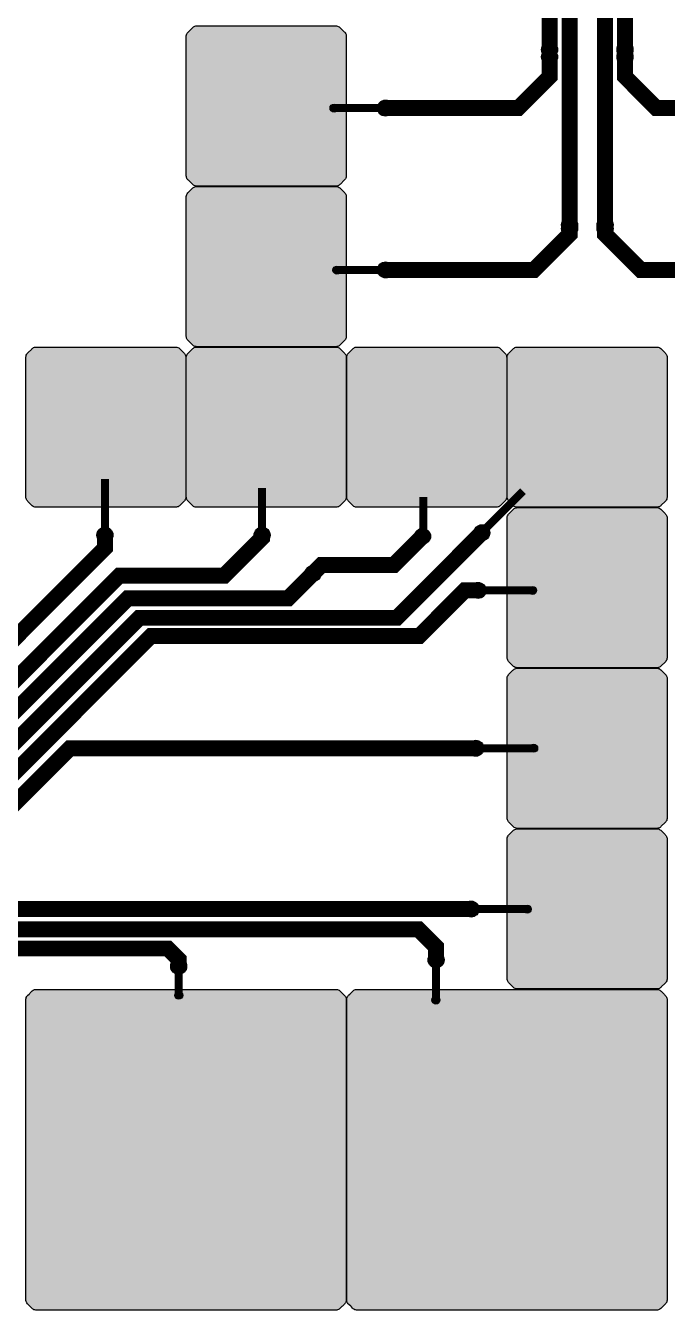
# Model space of a CAD drawing. Extents: x -57500 to 57500, y -57500 to 57500.
# Drawn here: x -7045 to 995, y -3015 to 13065 of the extents above; entities that cross this region are included whole.
import ezdxf

# ---------------------------------------------------------------- set-up
doc = ezdxf.new("R2010")
doc.units = 0
doc.header["$MEASUREMENT"] = 0
doc.layers.get('0').update_dxf_attribs({"color": 160, "true_color": 0x003fff})
doc.layers.add('Metal1', color=160, linetype='Continuous', true_color=0x003fff)

msp = doc.modelspace()

# ---------------------------------------------------------------- hatches: boundary and pattern name
for points in [[(-3053.689, 12989.716), (-3046.277, 12982.284), (-3039.725, 12974.065), (-3034.442, 12964.948), (-3030.575, 12955.098), (-3028.206, 12944.629), (-3027.479, 12933.934), (-3027.479, 11192.883), (-3027.562, 11181.075), (-3029.357, 11169.387), (-3033.062, 11158.096), (-3038.619, 11147.603), (-3045.801, 11138.215), (-3054.13, 11129.845), (-3100.264, 11083.711), (-3107.696, 11076.299), (-3115.915, 11069.747), (-3125.033, 11064.464), (-3134.883, 11060.597), (-3145.351, 11058.228), (-3156.047, 11057.501), (-4897.098, 11057.501), (-4908.905, 11057.584), (-4920.593, 11059.379), (-4931.884, 11063.084), (-4942.377, 11068.641), (-4951.766, 11075.823), (-4960.135, 11084.152), (-5006.269, 11130.286), (-5013.682, 11137.718), (-5020.233, 11145.937), (-5025.516, 11155.055), (-5029.384, 11164.905), (-5031.752, 11175.373), (-5032.479, 11186.069), (-5032.479, 12927.119), (-5032.397, 12938.927), (-5030.602, 12950.615), (-5026.896, 12961.906), (-5021.339, 12972.399), (-5014.157, 12981.787), (-5005.828, 12990.157), (-4959.694, 13036.291), (-4952.262, 13043.704), (-4944.043, 13050.255), (-4934.926, 13055.538), (-4925.076, 13059.406), (-4914.607, 13061.774), (-4903.912, 13062.501), (-3162.861, 13062.501), (-3151.053, 13062.419), (-3139.365, 13060.624), (-3128.074, 13056.918), (-3117.581, 13051.361), (-3108.193, 13044.179), (-3099.823, 13035.85)], [(-3053.689, 10979.716), (-3046.277, 10972.284), (-3039.725, 10964.065), (-3034.442, 10954.948), (-3030.575, 10945.098), (-3028.206, 10934.629), (-3027.479, 10923.934), (-3027.479, 9182.883), (-3027.562, 9171.075), (-3029.357, 9159.387), (-3033.062, 9148.096), (-3038.619, 9137.603), (-3045.801, 9128.215), (-3054.13, 9119.845), (-3100.264, 9073.711), (-3107.696, 9066.299), (-3115.915, 9059.747), (-3125.033, 9054.464), (-3134.883, 9050.597), (-3145.351, 9048.228), (-3156.047, 9047.501), (-4897.098, 9047.501), (-4908.905, 9047.584), (-4920.593, 9049.379), (-4931.884, 9053.084), (-4942.377, 9058.641), (-4951.766, 9065.823), (-4960.135, 9074.152), (-5006.269, 9120.286), (-5013.682, 9127.718), (-5020.233, 9135.937), (-5025.516, 9145.055), (-5029.384, 9154.905), (-5031.752, 9165.373), (-5032.479, 9176.069), (-5032.479, 10917.119), (-5032.397, 10928.927), (-5030.602, 10940.615), (-5026.896, 10951.906), (-5021.339, 10962.399), (-5014.157, 10971.787), (-5005.828, 10980.157), (-4959.694, 11026.291), (-4952.262, 11033.704), (-4944.043, 11040.255), (-4934.926, 11045.538), (-4925.076, 11049.406), (-4914.607, 11051.774), (-4903.912, 11052.501), (-3162.861, 11052.501), (-3151.053, 11052.419), (-3139.365, 11050.624), (-3128.074, 11046.918), (-3117.581, 11041.361), (-3108.193, 11034.179), (-3099.823, 11025.85)], [(-5063.689, 8969.716), (-5056.277, 8962.284), (-5049.725, 8954.065), (-5044.442, 8944.948), (-5040.575, 8935.098), (-5038.206, 8924.629), (-5037.479, 8913.934), (-5037.479, 7172.883), (-5037.562, 7161.075), (-5039.357, 7149.387), (-5043.062, 7138.096), (-5048.619, 7127.603), (-5055.801, 7118.215), (-5064.13, 7109.845), (-5110.264, 7063.711), (-5117.696, 7056.299), (-5125.915, 7049.747), (-5135.033, 7044.464), (-5144.883, 7040.597), (-5155.351, 7038.228), (-5166.047, 7037.501), (-6907.098, 7037.501), (-6918.905, 7037.584), (-6930.593, 7039.379), (-6941.884, 7043.084), (-6952.377, 7048.641), (-6961.766, 7055.823), (-6970.135, 7064.152), (-7016.269, 7110.286), (-7023.682, 7117.718), (-7030.233, 7125.937), (-7035.516, 7135.055), (-7039.384, 7144.905), (-7041.752, 7155.373), (-7042.479, 7166.069), (-7042.479, 8907.119), (-7042.397, 8918.927), (-7040.602, 8930.615), (-7036.896, 8941.906), (-7031.339, 8952.399), (-7024.157, 8961.787), (-7015.828, 8970.157), (-6969.694, 9016.291), (-6962.262, 9023.704), (-6954.043, 9030.255), (-6944.926, 9035.538), (-6935.076, 9039.406), (-6924.607, 9041.774), (-6913.912, 9042.501), (-5172.861, 9042.501), (-5161.053, 9042.419), (-5149.365, 9040.624), (-5138.074, 9036.918), (-5127.581, 9031.361), (-5118.193, 9024.179), (-5109.823, 9015.85)], [(-3053.689, 8969.716), (-3046.277, 8962.284), (-3039.725, 8954.065), (-3034.442, 8944.948), (-3030.575, 8935.098), (-3028.206, 8924.629), (-3027.479, 8913.934), (-3027.479, 7172.883), (-3027.562, 7161.075), (-3029.357, 7149.387), (-3033.062, 7138.096), (-3038.619, 7127.603), (-3045.801, 7118.215), (-3054.13, 7109.845), (-3100.264, 7063.711), (-3107.696, 7056.299), (-3115.915, 7049.747), (-3125.033, 7044.464), (-3134.883, 7040.597), (-3145.351, 7038.228), (-3156.047, 7037.501), (-4897.098, 7037.501), (-4908.905, 7037.584), (-4920.593, 7039.379), (-4931.884, 7043.084), (-4942.377, 7048.641), (-4951.766, 7055.823), (-4960.135, 7064.152), (-5006.269, 7110.286), (-5013.682, 7117.718), (-5020.233, 7125.937), (-5025.516, 7135.055), (-5029.384, 7144.905), (-5031.752, 7155.373), (-5032.479, 7166.069), (-5032.479, 8907.119), (-5032.397, 8918.927), (-5030.602, 8930.615), (-5026.896, 8941.906), (-5021.339, 8952.399), (-5014.157, 8961.787), (-5005.828, 8970.157), (-4959.694, 9016.291), (-4952.262, 9023.704), (-4944.043, 9030.255), (-4934.926, 9035.538), (-4925.076, 9039.406), (-4914.607, 9041.774), (-4903.912, 9042.501), (-3162.861, 9042.501), (-3151.053, 9042.419), (-3139.365, 9040.624), (-3128.074, 9036.918), (-3117.581, 9031.361), (-3108.193, 9024.179), (-3099.823, 9015.85)], [(-1043.689, 8969.716), (-1036.277, 8962.284), (-1029.725, 8954.065), (-1024.442, 8944.948), (-1020.575, 8935.098), (-1018.206, 8924.629), (-1017.479, 8913.934), (-1017.479, 7172.883), (-1017.562, 7161.075), (-1019.357, 7149.387), (-1023.062, 7138.096), (-1028.619, 7127.603), (-1035.801, 7118.215), (-1044.13, 7109.845), (-1090.264, 7063.711), (-1097.696, 7056.299), (-1105.915, 7049.747), (-1115.033, 7044.464), (-1124.883, 7040.597), (-1135.351, 7038.228), (-1146.047, 7037.501), (-2887.098, 7037.501), (-2898.905, 7037.584), (-2910.593, 7039.379), (-2921.884, 7043.084), (-2932.377, 7048.641), (-2941.766, 7055.823), (-2950.135, 7064.152), (-2996.269, 7110.286), (-3003.682, 7117.718), (-3010.233, 7125.937), (-3015.516, 7135.055), (-3019.384, 7144.905), (-3021.752, 7155.373), (-3022.479, 7166.069), (-3022.479, 8907.119), (-3022.397, 8918.927), (-3020.602, 8930.615), (-3016.896, 8941.906), (-3011.339, 8952.399), (-3004.157, 8961.787), (-2995.828, 8970.157), (-2949.694, 9016.291), (-2942.262, 9023.704), (-2934.043, 9030.255), (-2924.926, 9035.538), (-2915.076, 9039.406), (-2904.607, 9041.774), (-2893.912, 9042.501), (-1152.861, 9042.501), (-1141.053, 9042.419), (-1129.365, 9040.624), (-1118.074, 9036.918), (-1107.581, 9031.361), (-1098.193, 9024.179), (-1089.823, 9015.85)], [(966.311, 8969.716), (973.723, 8962.284), (980.275, 8954.065), (985.558, 8944.948), (989.425, 8935.098), (991.794, 8924.629), (992.521, 8913.934), (992.521, 7172.883), (992.438, 7161.075), (990.643, 7149.387), (986.938, 7138.096), (981.381, 7127.603), (974.199, 7118.215), (965.87, 7109.845), (919.736, 7063.711), (912.304, 7056.299), (904.085, 7049.747), (894.967, 7044.464), (885.117, 7040.597), (874.649, 7038.228), (863.953, 7037.501), (-877.098, 7037.501), (-888.905, 7037.584), (-900.593, 7039.379), (-911.884, 7043.084), (-922.377, 7048.641), (-931.766, 7055.823), (-940.135, 7064.152), (-986.269, 7110.286), (-993.682, 7117.718), (-1000.233, 7125.937), (-1005.516, 7135.055), (-1009.384, 7144.905), (-1011.752, 7155.373), (-1012.479, 7166.069), (-1012.479, 8907.119), (-1012.397, 8918.927), (-1010.602, 8930.615), (-1006.896, 8941.906), (-1001.339, 8952.399), (-994.157, 8961.787), (-985.828, 8970.157), (-939.694, 9016.291), (-932.262, 9023.704), (-924.043, 9030.255), (-914.926, 9035.538), (-905.076, 9039.406), (-894.607, 9041.774), (-883.912, 9042.501), (857.139, 9042.501), (868.947, 9042.419), (880.635, 9040.624), (891.926, 9036.918), (902.419, 9031.361), (911.807, 9024.179), (920.177, 9015.85)], [(966.311, 6959.716), (973.723, 6952.284), (980.275, 6944.065), (985.558, 6934.948), (989.425, 6925.098), (991.794, 6914.629), (992.521, 6903.934), (992.521, 5162.883), (992.438, 5151.075), (990.643, 5139.387), (986.938, 5128.096), (981.381, 5117.603), (974.199, 5108.215), (965.87, 5099.845), (919.736, 5053.711), (912.304, 5046.299), (904.085, 5039.747), (894.967, 5034.464), (885.117, 5030.597), (874.649, 5028.228), (863.953, 5027.501), (-877.098, 5027.501), (-888.905, 5027.584), (-900.593, 5029.379), (-911.884, 5033.084), (-922.377, 5038.641), (-931.766, 5045.823), (-940.135, 5054.152), (-986.269, 5100.286), (-993.682, 5107.718), (-1000.233, 5115.937), (-1005.516, 5125.055), (-1009.384, 5134.905), (-1011.752, 5145.373), (-1012.479, 5156.069), (-1012.479, 6897.119), (-1012.397, 6908.927), (-1010.602, 6920.615), (-1006.896, 6931.906), (-1001.339, 6942.399), (-994.157, 6951.787), (-985.828, 6960.157), (-939.694, 7006.291), (-932.262, 7013.704), (-924.043, 7020.255), (-914.926, 7025.538), (-905.076, 7029.406), (-894.607, 7031.774), (-883.912, 7032.501), (857.139, 7032.501), (868.947, 7032.419), (880.635, 7030.624), (891.926, 7026.918), (902.419, 7021.361), (911.807, 7014.179), (920.177, 7005.85)], [(966.311, 4949.716), (973.723, 4942.284), (980.275, 4934.065), (985.558, 4924.948), (989.425, 4915.098), (991.794, 4904.629), (992.521, 4893.934), (992.521, 3152.883), (992.438, 3141.075), (990.643, 3129.387), (986.938, 3118.096), (981.381, 3107.603), (974.199, 3098.215), (965.87, 3089.845), (919.736, 3043.711), (912.304, 3036.299), (904.085, 3029.747), (894.967, 3024.464), (885.117, 3020.597), (874.649, 3018.228), (863.953, 3017.501), (-877.098, 3017.501), (-888.905, 3017.584), (-900.593, 3019.379), (-911.884, 3023.084), (-922.377, 3028.641), (-931.766, 3035.823), (-940.135, 3044.152), (-986.269, 3090.286), (-993.682, 3097.718), (-1000.233, 3105.937), (-1005.516, 3115.055), (-1009.384, 3124.905), (-1011.752, 3135.373), (-1012.479, 3146.069), (-1012.479, 4887.119), (-1012.397, 4898.927), (-1010.602, 4910.615), (-1006.896, 4921.906), (-1001.339, 4932.399), (-994.157, 4941.787), (-985.828, 4950.157), (-939.694, 4996.291), (-932.262, 5003.704), (-924.043, 5010.255), (-914.926, 5015.538), (-905.076, 5019.406), (-894.607, 5021.774), (-883.912, 5022.501), (857.139, 5022.501), (868.947, 5022.419), (880.635, 5020.624), (891.926, 5016.918), (902.419, 5011.361), (911.807, 5004.179), (920.177, 4995.85)], [(966.311, 2939.716), (973.723, 2932.284), (980.275, 2924.065), (985.558, 2914.948), (989.425, 2905.098), (991.794, 2894.629), (992.521, 2883.934), (992.521, 1142.883), (992.438, 1131.075), (990.643, 1119.387), (986.938, 1108.096), (981.381, 1097.603), (974.199, 1088.215), (965.87, 1079.845), (919.736, 1033.711), (912.304, 1026.299), (904.085, 1019.747), (894.967, 1014.464), (885.117, 1010.597), (874.649, 1008.228), (863.953, 1007.501), (-877.098, 1007.501), (-888.905, 1007.584), (-900.593, 1009.379), (-911.884, 1013.084), (-922.377, 1018.641), (-931.766, 1025.823), (-940.135, 1034.152), (-986.269, 1080.286), (-993.682, 1087.718), (-1000.233, 1095.937), (-1005.516, 1105.055), (-1009.384, 1114.905), (-1011.752, 1125.373), (-1012.479, 1136.069), (-1012.479, 2877.119), (-1012.397, 2888.927), (-1010.602, 2900.615), (-1006.896, 2911.906), (-1001.339, 2922.399), (-994.157, 2931.787), (-985.828, 2940.157), (-939.694, 2986.291), (-932.262, 2993.704), (-924.043, 3000.255), (-914.926, 3005.538), (-905.076, 3009.406), (-894.607, 3011.774), (-883.912, 3012.501), (857.139, 3012.501), (868.947, 3012.419), (880.635, 3010.624), (891.926, 3006.918), (902.419, 3001.361), (911.807, 2994.179), (920.177, 2985.85)], [(-3027.519, -2877.441), (-3027.602, -2888.964), (-3029.334, -2900.373), (-3032.884, -2911.411), (-3037.858, -2921.15), (-3044.207, -2929.989), (-3051.774, -2937.786), (-3075.286, -2961.298), (-3083.434, -2969.445), (-3091.581, -2977.593), (-3099.729, -2985.741), (-3107.889, -2993.876), (-3116.984, -3000.971), (-3126.54, -3006.25), (-3136.83, -3009.988), (-3147.506, -3012.098), (-3158.367, -3012.526), (-6907.435, -3012.526), (-6918.957, -3012.443), (-6930.367, -3010.711), (-6941.405, -3007.161), (-6951.143, -3002.187), (-6959.982, -2995.838), (-6967.779, -2988.27), (-6983.143, -2972.906), (-6991.291, -2964.759), (-7015.734, -2940.316), (-7023.869, -2932.156), (-7030.964, -2923.061), (-7036.244, -2913.504), (-7039.981, -2903.215), (-7042.091, -2892.539), (-7042.519, -2881.677), (-7042.519, 867.39), (-7042.436, 878.913), (-7040.704, 890.322), (-7037.154, 901.36), (-7032.18, 911.098), (-7025.831, 919.937), (-7018.264, 927.735), (-7002.9, 943.099), (-6994.752, 951.246), (-6986.604, 959.394), (-6978.457, 967.542), (-6970.309, 975.689), (-6962.149, 983.824), (-6953.054, 990.919), (-6943.498, 996.199), (-6933.208, 999.936), (-6922.532, 1002.046), (-6911.671, 1002.474), (-3162.603, 1002.474), (-3151.08, 1002.391), (-3139.671, 1000.659), (-3128.633, 997.109), (-3118.895, 992.135), (-3110.056, 985.786), (-3102.258, 978.219), (-3086.894, 962.855), (-3078.747, 954.707), (-3070.599, 946.56), (-3062.452, 938.412), (-3054.304, 930.264), (-3046.169, 922.104), (-3039.074, 913.01), (-3033.794, 903.453), (-3030.057, 893.163), (-3027.947, 882.487), (-3027.519, 871.626)], [(992.481, -2877.441), (992.398, -2888.964), (990.666, -2900.373), (987.116, -2911.411), (982.142, -2921.15), (975.793, -2929.989), (968.226, -2937.786), (944.714, -2961.298), (936.566, -2969.445), (928.419, -2977.593), (920.271, -2985.741), (912.111, -2993.876), (903.016, -3000.971), (893.46, -3006.25), (883.17, -3009.988), (872.494, -3012.098), (861.633, -3012.526), (-2887.435, -3012.526), (-2898.957, -3012.443), (-2910.367, -3010.711), (-2921.405, -3007.161), (-2931.143, -3002.187), (-2939.982, -2995.838), (-2947.779, -2988.27), (-2963.143, -2972.906), (-2971.291, -2964.759), (-2995.734, -2940.316), (-3003.869, -2932.156), (-3010.964, -2923.061), (-3016.244, -2913.504), (-3019.981, -2903.215), (-3022.091, -2892.539), (-3022.519, -2881.677), (-3022.519, 867.39), (-3022.436, 878.913), (-3020.704, 890.322), (-3017.154, 901.36), (-3012.18, 911.098), (-3005.831, 919.937), (-2998.264, 927.735), (-2982.9, 943.099), (-2974.752, 951.246), (-2966.604, 959.394), (-2958.457, 967.542), (-2950.309, 975.689), (-2942.149, 983.824), (-2933.054, 990.919), (-2923.498, 996.199), (-2913.208, 999.936), (-2902.532, 1002.046), (-2891.671, 1002.474), (857.397, 1002.474), (868.92, 1002.391), (880.329, 1000.659), (891.367, 997.109), (901.105, 992.135), (909.944, 985.786), (917.742, 978.219), (933.106, 962.855), (941.253, 954.707), (949.401, 946.56), (957.548, 938.412), (965.696, 930.264), (973.831, 922.104), (980.926, 913.01), (986.206, 903.453), (989.943, 893.163), (992.053, 882.487), (992.481, 871.626)]]:
    msp.add_hatch(color=5).paths.add_polyline_path(points, flags=0)
h = msp.add_hatch(color=5)
edge = h.paths.add_edge_path(flags=0)
edge.add_arc((-480.25, 12765.4), 100, 0, 360)
h = msp.add_hatch(color=5)
edge = h.paths.add_edge_path(flags=0)
edge.add_arc((464.65, 12765.85), 100, 0, 360)
h = msp.add_hatch(color=5)
edge = h.paths.add_edge_path(flags=0)
edge.add_arc((-480.35, 12675.3), 100, 0, 360)
h = msp.add_hatch(color=5)
edge = h.paths.add_edge_path(flags=0)
edge.add_arc((464.75, 12675.75), 100, 0, 360)
h = msp.add_hatch(color=5)
edge = h.paths.add_edge_path(flags=0)
edge.add_arc((-3181.55, 12033.85), 50, 0, 360)
h = msp.add_hatch(color=5)
edge = h.paths.add_edge_path(flags=0)
edge.add_arc((-2593.35, 12033.85), 50, 0, 360)
h = msp.add_hatch(color=5)
edge = h.paths.add_edge_path(flags=0)
edge.add_arc((-2537.55, 12034.2), 100, 0, 360)
h = msp.add_hatch(color=5)
edge = h.paths.add_edge_path(flags=0)
edge.add_arc((-230.25, 10572.15), 100, 0, 360)
h = msp.add_hatch(color=5)
edge = h.paths.add_edge_path(flags=0)
edge.add_arc((-230.15, 10524.45), 100, 0, 360)
h = msp.add_hatch(color=5)
edge = h.paths.add_edge_path(flags=0)
edge.add_arc((214.55, 10524.9), 100, 0, 360)
h = msp.add_hatch(color=5)
edge = h.paths.add_edge_path(flags=0)
edge.add_arc((214.65, 10572.6), 100, 0, 360)
h = msp.add_hatch(color=5)
edge = h.paths.add_edge_path(flags=0)
edge.add_arc((-3144.45, 10005.7), 50, 0, 360)
h = msp.add_hatch(color=5)
edge = h.paths.add_edge_path(flags=0)
edge.add_arc((-2609.25, 10005.7), 50, 0, 360)
h = msp.add_hatch(color=5)
edge = h.paths.add_edge_path(flags=0)
edge.add_arc((-2534.9, 10007.85), 100, 0, 360)
h = msp.add_hatch(color=5)
edge = h.paths.add_edge_path(flags=0)
edge.add_arc((-6052, 6689.05), 100, 0, 360)
h = msp.add_hatch(color=5)
edge = h.paths.add_edge_path(flags=0)
edge.add_arc((-4082.7, 6687.65), 100, 0, 360)
h = msp.add_hatch(color=5)
edge = h.paths.add_edge_path(flags=0)
edge.add_arc((-2072.45, 6673.55), 100, 0, 360)
h = msp.add_hatch(color=5)
edge = h.paths.add_edge_path(flags=0)
edge.add_arc((-1329.7, 6717.55), 100, 0, 360)
h = msp.add_hatch(color=5)
edge = h.paths.add_edge_path(flags=0)
edge.add_arc((-3445.35, 6207.1), 100, 0, 360)
h = msp.add_hatch(color=5)
edge = h.paths.add_edge_path(flags=0)
edge.add_arc((-3442.85, 6209.15), 100, 0, 360)
h = msp.add_hatch(color=5)
edge = h.paths.add_edge_path(flags=0)
edge.add_arc((-1376.75, 5996.6), 100, 0, 360)
h = msp.add_hatch(color=5)
edge = h.paths.add_edge_path(flags=0)
edge.add_arc((-1395.3, 5996.65), 50, 0, 360)
h = msp.add_hatch(color=5)
edge = h.paths.add_edge_path(flags=0)
edge.add_arc((-693.75, 5996.65), 50, 0, 360)
h = msp.add_hatch(color=5)
edge = h.paths.add_edge_path(flags=0)
edge.add_arc((-1404.45, 4020.1), 100, 0, 360)
h = msp.add_hatch(color=5)
edge = h.paths.add_edge_path(flags=0)
edge.add_arc((-1405.9, 4020.05), 50, 0, 360)
h = msp.add_hatch(color=5)
edge = h.paths.add_edge_path(flags=0)
edge.add_arc((-679.9, 4020.05), 50, 0, 360)
h = msp.add_hatch(color=5)
edge = h.paths.add_edge_path(flags=0)
edge.add_arc((-1462.65, 2007.95), 100, 0, 360)
h = msp.add_hatch(color=5)
edge = h.paths.add_edge_path(flags=0)
edge.add_arc((-1475.6, 2007), 50, 0, 360)
h = msp.add_hatch(color=5)
edge = h.paths.add_edge_path(flags=0)
edge.add_arc((-760, 2007), 50, 0, 360)
h = msp.add_hatch(color=5)
edge = h.paths.add_edge_path(flags=0)
edge.add_arc((-1902.55, 1371.3), 100, 0, 360)
h = msp.add_hatch(color=5)
edge = h.paths.add_edge_path(flags=0)
edge.add_arc((-1904.05, 1398.6), 50, 0, 360)
h = msp.add_hatch(color=5)
edge = h.paths.add_edge_path(flags=0)
edge.add_arc((-5128, 1290.4), 100, 0, 360)
h = msp.add_hatch(color=5)
edge = h.paths.add_edge_path(flags=0)
edge.add_arc((-5126.75, 1346.9), 50, 0, 360)
h = msp.add_hatch(color=5)
edge = h.paths.add_edge_path(flags=0)
edge.add_arc((-5126.75, 928.15), 50, 0, 360)
h = msp.add_hatch(color=5)
edge = h.paths.add_edge_path(flags=0)
edge.add_arc((-1904.05, 868.5), 50, 0, 360)

# ---------------------------------------------------------------- linework, layer by layer
at = {"layer": 'Metal1'}
for points, const_width in [([(-480.25, 33522.95), (-480.25, 12765.4)], 200), ([(-230.25, 33522.95), (-230.25, 10572.15)], 200), ([(214.65, 33523.4), (214.65, 10572.6)], 200), ([(464.65, 33523.4), (464.65, 12765.85)], 200), ([(-2537.55, 12034.2), (-872.45, 12034.2), (-480.35, 12426.3), (-480.35, 12675.3)], 200), ([(2521.95, 12034.65), (856.85, 12034.65), (464.75, 12426.75), (464.75, 12675.75)], 200), ([(-3181.55, 12033.85), (-2593.35, 12033.85)], 100), ([(-2534.9, 10007.85), (-677.45, 10007.85), (-230.15, 10455.15), (-230.15, 10524.45)], 200), ([(2519.3, 10008.3), (661.85, 10008.3), (214.55, 10455.6), (214.55, 10524.9)], 200), ([(-3144.45, 10005.7), (-2609.25, 10005.7)], 100), ([(-6051.35, 7389.7), (-6051.35, 6684.3)], 100), ([(-4084.1, 7278.4), (-4084.1, 6694.9)], 100), ([(-1389.705, 6661.495), (-812.695, 7238.505)], 100), ([(-2061.6, 7167.75), (-2061.6, 6687.8)], 100), ([(-29908.6, -1301.2), (-28441.2, 166.2), (-23852.25, 166.2), (-21263.7, 2754.75), (-8519.65, 2754.75), (-5621.1, 5653.3), (-2393.95, 5653.3), (-1329.7, 6717.55)], 200), ([(-29700.7, 1678.4), (-29700.7, 2218.8), (-29234.4, 2685.1), (-23850.8, 2685.1), (-23013.55, 3522.35), (-9056.45, 3522.35), (-6052, 6526.8), (-6052, 6689.05)], 200), ([(-27196.25, 1600.9), (-27196.25, 1982.4), (-26745.85, 2432.8), (-23714.9, 2432.8), (-22867.1, 3280.6), (-8772.2, 3280.6), (-5873.7, 6179.1), (-4558.25, 6179.1), (-4082.7, 6654.65), (-4082.7, 6687.65)], 200), ([(-2072.45, 6673.55), (-2432.9, 6313.1), (-3339.35, 6313.1), (-3445.35, 6207.1)], 200), ([(-24602.1, 1139.3), (-22736.9, 3004.5), (-8657.65, 3004.5), (-5764.45, 5897.7), (-3754.3, 5897.7), (-3442.85, 6209.15)], 200), ([(-27483.4, -1202.4), (-26360.05, -79.05), (-23668.1, -79.05), (-21082.15, 2506.9), (-8393.85, 2506.9), (-5476.45, 5424.3), (-2114.15, 5424.3), (-1541.85, 5996.6), (-1376.75, 5996.6)], 200), ([(-1395.3, 5996.65), (-693.75, 5996.65)], 100), ([(-24454.55, -972), (-23945.85, -972), (-20729.3, 2244.55), (-8266.2, 2244.55), (-6490.65, 4020.1), (-1404.45, 4020.1)], 200), ([(-1405.9, 4020.05), (-679.9, 4020.05)], 100), ([(-30169.5, -3577.55), (-28971.55, -2379.6), (-23065.35, -2379.6), (-22609.5, -1923.75), (-22609.5, -397.2), (-20204.35, 2007.95), (-1462.65, 2007.95)], 200), ([(-1475.6, 2007), (-760, 2007)], 100), ([(-1902.55, 1371.3), (-1902.55, 1532.7), (-2122.4, 1752.55), (-20086.5, 1752.55), (-22355.15, -516.1), (-22355.15, -2026.75), (-22964.75, -2636.35), (-26092.05, -2636.35), (-27178.7, -3723)], 200), ([(-24454.4, -3785.85), (-22418.9, -3785.85), (-21554.95, -2921.9), (-21554.95, -419.95), (-19621.15, 1513.85), (-5263.75, 1513.85), (-5128, 1378.1), (-5128, 1290.4)], 200), ([(-1904.05, 868.5), (-1904.05, 1398.6)], 100), ([(-5126.75, 928.15), (-5126.75, 1346.9)], 100)]:
    msp.add_lwpolyline(points, dxfattribs=dict(at, const_width=const_width))
for points in [[(-3053.689, 12989.716), (-3046.277, 12982.284), (-3039.725, 12974.065), (-3034.442, 12964.948), (-3030.575, 12955.098), (-3028.206, 12944.629), (-3027.479, 12933.934), (-3027.479, 11192.883), (-3027.562, 11181.075), (-3029.357, 11169.387), (-3033.062, 11158.096), (-3038.619, 11147.603), (-3045.801, 11138.215), (-3054.13, 11129.845), (-3100.264, 11083.711), (-3107.696, 11076.299), (-3115.915, 11069.747), (-3125.033, 11064.464), (-3134.883, 11060.597), (-3145.351, 11058.228), (-3156.047, 11057.501), (-4897.098, 11057.501), (-4908.905, 11057.584), (-4920.593, 11059.379), (-4931.884, 11063.084), (-4942.377, 11068.641), (-4951.766, 11075.823), (-4960.135, 11084.152), (-5006.269, 11130.286), (-5013.682, 11137.718), (-5020.233, 11145.937), (-5025.516, 11155.055), (-5029.384, 11164.905), (-5031.752, 11175.373), (-5032.479, 11186.069), (-5032.479, 12927.119), (-5032.397, 12938.927), (-5030.602, 12950.615), (-5026.896, 12961.906), (-5021.339, 12972.399), (-5014.157, 12981.787), (-5005.828, 12990.157), (-4959.694, 13036.291), (-4952.262, 13043.704), (-4944.043, 13050.255), (-4934.926, 13055.538), (-4925.076, 13059.406), (-4914.607, 13061.774), (-4903.912, 13062.501), (-3162.861, 13062.501), (-3151.053, 13062.419), (-3139.365, 13060.624), (-3128.074, 13056.918), (-3117.581, 13051.361), (-3108.193, 13044.179), (-3099.823, 13035.85)], [(-3053.689, 10979.716), (-3046.277, 10972.284), (-3039.725, 10964.065), (-3034.442, 10954.948), (-3030.575, 10945.098), (-3028.206, 10934.629), (-3027.479, 10923.934), (-3027.479, 9182.883), (-3027.562, 9171.075), (-3029.357, 9159.387), (-3033.062, 9148.096), (-3038.619, 9137.603), (-3045.801, 9128.215), (-3054.13, 9119.845), (-3100.264, 9073.711), (-3107.696, 9066.299), (-3115.915, 9059.747), (-3125.033, 9054.464), (-3134.883, 9050.597), (-3145.351, 9048.228), (-3156.047, 9047.501), (-4897.098, 9047.501), (-4908.905, 9047.584), (-4920.593, 9049.379), (-4931.884, 9053.084), (-4942.377, 9058.641), (-4951.766, 9065.823), (-4960.135, 9074.152), (-5006.269, 9120.286), (-5013.682, 9127.718), (-5020.233, 9135.937), (-5025.516, 9145.055), (-5029.384, 9154.905), (-5031.752, 9165.373), (-5032.479, 9176.069), (-5032.479, 10917.119), (-5032.397, 10928.927), (-5030.602, 10940.615), (-5026.896, 10951.906), (-5021.339, 10962.399), (-5014.157, 10971.787), (-5005.828, 10980.157), (-4959.694, 11026.291), (-4952.262, 11033.704), (-4944.043, 11040.255), (-4934.926, 11045.538), (-4925.076, 11049.406), (-4914.607, 11051.774), (-4903.912, 11052.501), (-3162.861, 11052.501), (-3151.053, 11052.419), (-3139.365, 11050.624), (-3128.074, 11046.918), (-3117.581, 11041.361), (-3108.193, 11034.179), (-3099.823, 11025.85)], [(-5063.689, 8969.716), (-5056.277, 8962.284), (-5049.725, 8954.065), (-5044.442, 8944.948), (-5040.575, 8935.098), (-5038.206, 8924.629), (-5037.479, 8913.934), (-5037.479, 7172.883), (-5037.562, 7161.075), (-5039.357, 7149.387), (-5043.062, 7138.096), (-5048.619, 7127.603), (-5055.801, 7118.215), (-5064.13, 7109.845), (-5110.264, 7063.711), (-5117.696, 7056.299), (-5125.915, 7049.747), (-5135.033, 7044.464), (-5144.883, 7040.597), (-5155.351, 7038.228), (-5166.047, 7037.501), (-6907.098, 7037.501), (-6918.905, 7037.584), (-6930.593, 7039.379), (-6941.884, 7043.084), (-6952.377, 7048.641), (-6961.766, 7055.823), (-6970.135, 7064.152), (-7016.269, 7110.286), (-7023.682, 7117.718), (-7030.233, 7125.937), (-7035.516, 7135.055), (-7039.384, 7144.905), (-7041.752, 7155.373), (-7042.479, 7166.069), (-7042.479, 8907.119), (-7042.397, 8918.927), (-7040.602, 8930.615), (-7036.896, 8941.906), (-7031.339, 8952.399), (-7024.157, 8961.787), (-7015.828, 8970.157), (-6969.694, 9016.291), (-6962.262, 9023.704), (-6954.043, 9030.255), (-6944.926, 9035.538), (-6935.076, 9039.406), (-6924.607, 9041.774), (-6913.912, 9042.501), (-5172.861, 9042.501), (-5161.053, 9042.419), (-5149.365, 9040.624), (-5138.074, 9036.918), (-5127.581, 9031.361), (-5118.193, 9024.179), (-5109.823, 9015.85)], [(-3053.689, 8969.716), (-3046.277, 8962.284), (-3039.725, 8954.065), (-3034.442, 8944.948), (-3030.575, 8935.098), (-3028.206, 8924.629), (-3027.479, 8913.934), (-3027.479, 7172.883), (-3027.562, 7161.075), (-3029.357, 7149.387), (-3033.062, 7138.096), (-3038.619, 7127.603), (-3045.801, 7118.215), (-3054.13, 7109.845), (-3100.264, 7063.711), (-3107.696, 7056.299), (-3115.915, 7049.747), (-3125.033, 7044.464), (-3134.883, 7040.597), (-3145.351, 7038.228), (-3156.047, 7037.501), (-4897.098, 7037.501), (-4908.905, 7037.584), (-4920.593, 7039.379), (-4931.884, 7043.084), (-4942.377, 7048.641), (-4951.766, 7055.823), (-4960.135, 7064.152), (-5006.269, 7110.286), (-5013.682, 7117.718), (-5020.233, 7125.937), (-5025.516, 7135.055), (-5029.384, 7144.905), (-5031.752, 7155.373), (-5032.479, 7166.069), (-5032.479, 8907.119), (-5032.397, 8918.927), (-5030.602, 8930.615), (-5026.896, 8941.906), (-5021.339, 8952.399), (-5014.157, 8961.787), (-5005.828, 8970.157), (-4959.694, 9016.291), (-4952.262, 9023.704), (-4944.043, 9030.255), (-4934.926, 9035.538), (-4925.076, 9039.406), (-4914.607, 9041.774), (-4903.912, 9042.501), (-3162.861, 9042.501), (-3151.053, 9042.419), (-3139.365, 9040.624), (-3128.074, 9036.918), (-3117.581, 9031.361), (-3108.193, 9024.179), (-3099.823, 9015.85)], [(-1043.689, 8969.716), (-1036.277, 8962.284), (-1029.725, 8954.065), (-1024.442, 8944.948), (-1020.575, 8935.098), (-1018.206, 8924.629), (-1017.479, 8913.934), (-1017.479, 7172.883), (-1017.562, 7161.075), (-1019.357, 7149.387), (-1023.062, 7138.096), (-1028.619, 7127.603), (-1035.801, 7118.215), (-1044.13, 7109.845), (-1090.264, 7063.711), (-1097.696, 7056.299), (-1105.915, 7049.747), (-1115.033, 7044.464), (-1124.883, 7040.597), (-1135.351, 7038.228), (-1146.047, 7037.501), (-2887.098, 7037.501), (-2898.905, 7037.584), (-2910.593, 7039.379), (-2921.884, 7043.084), (-2932.377, 7048.641), (-2941.766, 7055.823), (-2950.135, 7064.152), (-2996.269, 7110.286), (-3003.682, 7117.718), (-3010.233, 7125.937), (-3015.516, 7135.055), (-3019.384, 7144.905), (-3021.752, 7155.373), (-3022.479, 7166.069), (-3022.479, 8907.119), (-3022.397, 8918.927), (-3020.602, 8930.615), (-3016.896, 8941.906), (-3011.339, 8952.399), (-3004.157, 8961.787), (-2995.828, 8970.157), (-2949.694, 9016.291), (-2942.262, 9023.704), (-2934.043, 9030.255), (-2924.926, 9035.538), (-2915.076, 9039.406), (-2904.607, 9041.774), (-2893.912, 9042.501), (-1152.861, 9042.501), (-1141.053, 9042.419), (-1129.365, 9040.624), (-1118.074, 9036.918), (-1107.581, 9031.361), (-1098.193, 9024.179), (-1089.823, 9015.85)], [(966.311, 8969.716), (973.723, 8962.284), (980.275, 8954.065), (985.558, 8944.948), (989.425, 8935.098), (991.794, 8924.629), (992.521, 8913.934), (992.521, 7172.883), (992.438, 7161.075), (990.643, 7149.387), (986.938, 7138.096), (981.381, 7127.603), (974.199, 7118.215), (965.87, 7109.845), (919.736, 7063.711), (912.304, 7056.299), (904.085, 7049.747), (894.967, 7044.464), (885.117, 7040.597), (874.649, 7038.228), (863.953, 7037.501), (-877.098, 7037.501), (-888.905, 7037.584), (-900.593, 7039.379), (-911.884, 7043.084), (-922.377, 7048.641), (-931.766, 7055.823), (-940.135, 7064.152), (-986.269, 7110.286), (-993.682, 7117.718), (-1000.233, 7125.937), (-1005.516, 7135.055), (-1009.384, 7144.905), (-1011.752, 7155.373), (-1012.479, 7166.069), (-1012.479, 8907.119), (-1012.397, 8918.927), (-1010.602, 8930.615), (-1006.896, 8941.906), (-1001.339, 8952.399), (-994.157, 8961.787), (-985.828, 8970.157), (-939.694, 9016.291), (-932.262, 9023.704), (-924.043, 9030.255), (-914.926, 9035.538), (-905.076, 9039.406), (-894.607, 9041.774), (-883.912, 9042.501), (857.139, 9042.501), (868.947, 9042.419), (880.635, 9040.624), (891.926, 9036.918), (902.419, 9031.361), (911.807, 9024.179), (920.177, 9015.85)], [(966.311, 6959.716), (973.723, 6952.284), (980.275, 6944.065), (985.558, 6934.948), (989.425, 6925.098), (991.794, 6914.629), (992.521, 6903.934), (992.521, 5162.883), (992.438, 5151.075), (990.643, 5139.387), (986.938, 5128.096), (981.381, 5117.603), (974.199, 5108.215), (965.87, 5099.845), (919.736, 5053.711), (912.304, 5046.299), (904.085, 5039.747), (894.967, 5034.464), (885.117, 5030.597), (874.649, 5028.228), (863.953, 5027.501), (-877.098, 5027.501), (-888.905, 5027.584), (-900.593, 5029.379), (-911.884, 5033.084), (-922.377, 5038.641), (-931.766, 5045.823), (-940.135, 5054.152), (-986.269, 5100.286), (-993.682, 5107.718), (-1000.233, 5115.937), (-1005.516, 5125.055), (-1009.384, 5134.905), (-1011.752, 5145.373), (-1012.479, 5156.069), (-1012.479, 6897.119), (-1012.397, 6908.927), (-1010.602, 6920.615), (-1006.896, 6931.906), (-1001.339, 6942.399), (-994.157, 6951.787), (-985.828, 6960.157), (-939.694, 7006.291), (-932.262, 7013.704), (-924.043, 7020.255), (-914.926, 7025.538), (-905.076, 7029.406), (-894.607, 7031.774), (-883.912, 7032.501), (857.139, 7032.501), (868.947, 7032.419), (880.635, 7030.624), (891.926, 7026.918), (902.419, 7021.361), (911.807, 7014.179), (920.177, 7005.85)], [(966.311, 4949.716), (973.723, 4942.284), (980.275, 4934.065), (985.558, 4924.948), (989.425, 4915.098), (991.794, 4904.629), (992.521, 4893.934), (992.521, 3152.883), (992.438, 3141.075), (990.643, 3129.387), (986.938, 3118.096), (981.381, 3107.603), (974.199, 3098.215), (965.87, 3089.845), (919.736, 3043.711), (912.304, 3036.299), (904.085, 3029.747), (894.967, 3024.464), (885.117, 3020.597), (874.649, 3018.228), (863.953, 3017.501), (-877.098, 3017.501), (-888.905, 3017.584), (-900.593, 3019.379), (-911.884, 3023.084), (-922.377, 3028.641), (-931.766, 3035.823), (-940.135, 3044.152), (-986.269, 3090.286), (-993.682, 3097.718), (-1000.233, 3105.937), (-1005.516, 3115.055), (-1009.384, 3124.905), (-1011.752, 3135.373), (-1012.479, 3146.069), (-1012.479, 4887.119), (-1012.397, 4898.927), (-1010.602, 4910.615), (-1006.896, 4921.906), (-1001.339, 4932.399), (-994.157, 4941.787), (-985.828, 4950.157), (-939.694, 4996.291), (-932.262, 5003.704), (-924.043, 5010.255), (-914.926, 5015.538), (-905.076, 5019.406), (-894.607, 5021.774), (-883.912, 5022.501), (857.139, 5022.501), (868.947, 5022.419), (880.635, 5020.624), (891.926, 5016.918), (902.419, 5011.361), (911.807, 5004.179), (920.177, 4995.85)], [(966.311, 2939.716), (973.723, 2932.284), (980.275, 2924.065), (985.558, 2914.948), (989.425, 2905.098), (991.794, 2894.629), (992.521, 2883.934), (992.521, 1142.883), (992.438, 1131.075), (990.643, 1119.387), (986.938, 1108.096), (981.381, 1097.603), (974.199, 1088.215), (965.87, 1079.845), (919.736, 1033.711), (912.304, 1026.299), (904.085, 1019.747), (894.967, 1014.464), (885.117, 1010.597), (874.649, 1008.228), (863.953, 1007.501), (-877.098, 1007.501), (-888.905, 1007.584), (-900.593, 1009.379), (-911.884, 1013.084), (-922.377, 1018.641), (-931.766, 1025.823), (-940.135, 1034.152), (-986.269, 1080.286), (-993.682, 1087.718), (-1000.233, 1095.937), (-1005.516, 1105.055), (-1009.384, 1114.905), (-1011.752, 1125.373), (-1012.479, 1136.069), (-1012.479, 2877.119), (-1012.397, 2888.927), (-1010.602, 2900.615), (-1006.896, 2911.906), (-1001.339, 2922.399), (-994.157, 2931.787), (-985.828, 2940.157), (-939.694, 2986.291), (-932.262, 2993.704), (-924.043, 3000.255), (-914.926, 3005.538), (-905.076, 3009.406), (-894.607, 3011.774), (-883.912, 3012.501), (857.139, 3012.501), (868.947, 3012.419), (880.635, 3010.624), (891.926, 3006.918), (902.419, 3001.361), (911.807, 2994.179), (920.177, 2985.85)], [(-3027.519, -2877.441), (-3027.602, -2888.964), (-3029.334, -2900.373), (-3032.884, -2911.411), (-3037.858, -2921.15), (-3044.207, -2929.989), (-3051.774, -2937.786), (-3075.286, -2961.298), (-3083.434, -2969.445), (-3091.581, -2977.593), (-3099.729, -2985.741), (-3107.889, -2993.876), (-3116.984, -3000.971), (-3126.54, -3006.25), (-3136.83, -3009.988), (-3147.506, -3012.098), (-3158.367, -3012.526), (-6907.435, -3012.526), (-6918.957, -3012.443), (-6930.367, -3010.711), (-6941.405, -3007.161), (-6951.143, -3002.187), (-6959.982, -2995.838), (-6967.779, -2988.27), (-6983.143, -2972.906), (-6991.291, -2964.759), (-7015.734, -2940.316), (-7023.869, -2932.156), (-7030.964, -2923.061), (-7036.244, -2913.504), (-7039.981, -2903.215), (-7042.091, -2892.539), (-7042.519, -2881.677), (-7042.519, 867.39), (-7042.436, 878.913), (-7040.704, 890.322), (-7037.154, 901.36), (-7032.18, 911.098), (-7025.831, 919.937), (-7018.264, 927.735), (-7002.9, 943.099), (-6994.752, 951.246), (-6986.604, 959.394), (-6978.457, 967.542), (-6970.309, 975.689), (-6962.149, 983.824), (-6953.054, 990.919), (-6943.498, 996.199), (-6933.208, 999.936), (-6922.532, 1002.046), (-6911.671, 1002.474), (-3162.603, 1002.474), (-3151.08, 1002.391), (-3139.671, 1000.659), (-3128.633, 997.109), (-3118.895, 992.135), (-3110.056, 985.786), (-3102.258, 978.219), (-3086.894, 962.855), (-3078.747, 954.707), (-3070.599, 946.56), (-3062.452, 938.412), (-3054.304, 930.264), (-3046.169, 922.104), (-3039.074, 913.01), (-3033.794, 903.453), (-3030.057, 893.163), (-3027.947, 882.487), (-3027.519, 871.626)], [(992.481, -2877.441), (992.398, -2888.964), (990.666, -2900.373), (987.116, -2911.411), (982.142, -2921.15), (975.793, -2929.989), (968.226, -2937.786), (944.714, -2961.298), (936.566, -2969.445), (928.419, -2977.593), (920.271, -2985.741), (912.111, -2993.876), (903.016, -3000.971), (893.46, -3006.25), (883.17, -3009.988), (872.494, -3012.098), (861.633, -3012.526), (-2887.435, -3012.526), (-2898.957, -3012.443), (-2910.367, -3010.711), (-2921.405, -3007.161), (-2931.143, -3002.187), (-2939.982, -2995.838), (-2947.779, -2988.27), (-2963.143, -2972.906), (-2971.291, -2964.759), (-2995.734, -2940.316), (-3003.869, -2932.156), (-3010.964, -2923.061), (-3016.244, -2913.504), (-3019.981, -2903.215), (-3022.091, -2892.539), (-3022.519, -2881.677), (-3022.519, 867.39), (-3022.436, 878.913), (-3020.704, 890.322), (-3017.154, 901.36), (-3012.18, 911.098), (-3005.831, 919.937), (-2998.264, 927.735), (-2982.9, 943.099), (-2974.752, 951.246), (-2966.604, 959.394), (-2958.457, 967.542), (-2950.309, 975.689), (-2942.149, 983.824), (-2933.054, 990.919), (-2923.498, 996.199), (-2913.208, 999.936), (-2902.532, 1002.046), (-2891.671, 1002.474), (857.397, 1002.474), (868.92, 1002.391), (880.329, 1000.659), (891.367, 997.109), (901.105, 992.135), (909.944, 985.786), (917.742, 978.219), (933.106, 962.855), (941.253, 954.707), (949.401, 946.56), (957.548, 938.412), (965.696, 930.264), (973.831, 922.104), (980.926, 913.01), (986.206, 903.453), (989.943, 893.163), (992.053, 882.487), (992.481, 871.626)]]:
    msp.add_lwpolyline(points, close=True, dxfattribs=at)
for centre, radius in [((-480.25, 12765.4), 100), ((464.65, 12765.85), 100), ((-480.35, 12675.3), 100), ((464.75, 12675.75), 100), ((-3181.55, 12033.85), 50), ((-2593.35, 12033.85), 50), ((-2537.55, 12034.2), 100), ((-230.25, 10572.15), 100), ((-230.15, 10524.45), 100), ((214.55, 10524.9), 100), ((214.65, 10572.6), 100), ((-3144.45, 10005.7), 50), ((-2609.25, 10005.7), 50), ((-2534.9, 10007.85), 100), ((-6052, 6689.05), 100), ((-4082.7, 6687.65), 100), ((-2072.45, 6673.55), 100), ((-1329.7, 6717.55), 100), ((-3445.35, 6207.1), 100), ((-3442.85, 6209.15), 100), ((-1376.75, 5996.6), 100), ((-1395.3, 5996.65), 50), ((-693.75, 5996.65), 50), ((-1404.45, 4020.1), 100), ((-1405.9, 4020.05), 50), ((-679.9, 4020.05), 50), ((-1462.65, 2007.95), 100), ((-1475.6, 2007), 50), ((-760, 2007), 50), ((-1902.55, 1371.3), 100), ((-1904.05, 1398.6), 50), ((-5128, 1290.4), 100), ((-5126.75, 1346.9), 50), ((-5126.75, 928.15), 50), ((-1904.05, 868.5), 50)]:
    msp.add_circle(centre, radius, dxfattribs=at)

doc.saveas('drawing.dxf')
